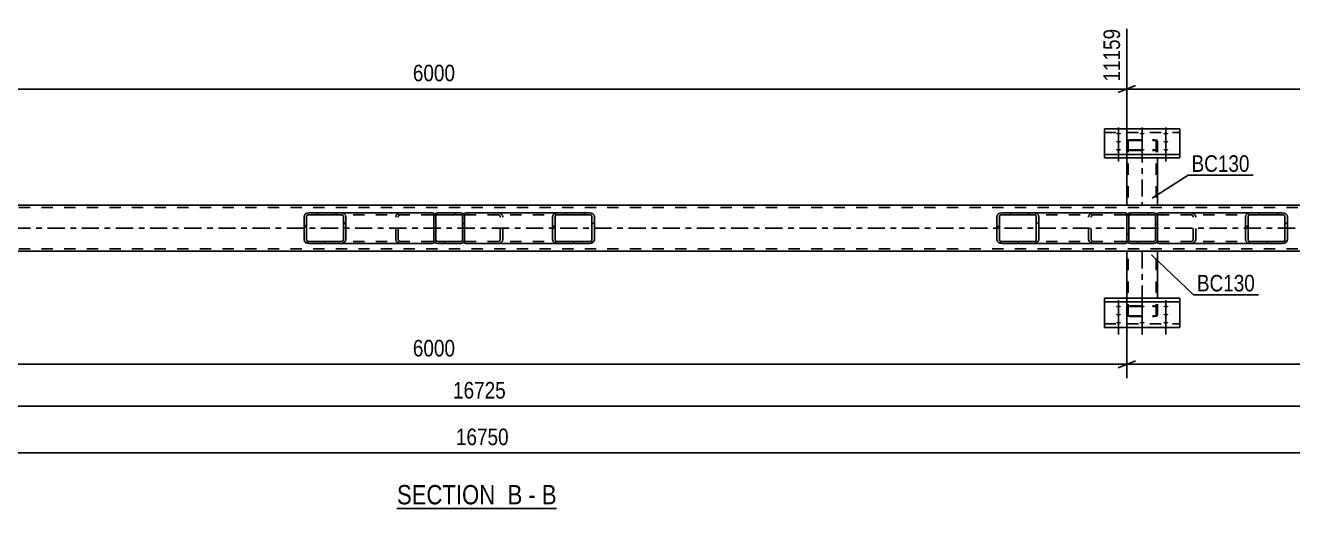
# Model space of a CAD drawing. Header units: millimetres. Extents: x -55 to 786, y -436 to 158.
# Drawn here: x 254.1 to 473.6, y -257.5 to -173.8 of the extents above; entities that cross this region are included whole.
import ezdxf

# ---------------------------------------------------------------- set-up
doc = ezdxf.new("R2010")
doc.units = ezdxf.units.MM
doc.linetypes.add('DXK_LINE_DOT2', pattern=[3.9198, 1.9599, -1.9599])
doc.linetypes.add('DXK_LINE_DOT3', pattern=[5.9187, 2.979, -0.9799, 0.9799, -0.9799])
doc.styles.add('Arial Narrow', font='ARIALN.TTF', dxfattribs={"height": 0.2})

# ---------------------------------------------------------------- blocks, each defined once
blk = doc.blocks.new('Unknown-761543994-13 - 2646')
at = {"color": 6, "linetype": 'Continuous'}
blk.add_line((318.49, -257.54), (346.14, -257.54), dxfattribs=at)
at = {"color": 0, "linetype": 'Continuous'}
blk.add_wipeout([(336.6, -256.79), (336.6, -253.29), (318.49, -253.29), (318.49, -256.79)], dxfattribs=at)
at = {"color": 7, "linetype": 'Continuous', "style": 'Arial Narrow'}
blk.add_text('SECTION ', height=3.34, dxfattribs=at).set_placement((318.49, -256.79))
at = {"color": 0, "linetype": 'Continuous'}
blk.add_wipeout([(340.21, -256.79), (340.21, -253.29), (337.65, -253.29), (337.65, -256.79)], dxfattribs=at)
at = {"color": 7, "linetype": 'Continuous', "style": 'Arial Narrow'}
blk.add_text('B', height=3.34, dxfattribs=at).set_placement((337.65, -256.79))
at = {"color": 0, "linetype": 'Continuous'}
blk.add_wipeout([(342.53, -256.79), (342.53, -253.29), (341.26, -253.29), (341.26, -256.79)], dxfattribs=at)
at = {"color": 7, "linetype": 'Continuous', "style": 'Arial Narrow'}
blk.add_text('-', height=3.34, dxfattribs=at).set_placement((341.26, -256.79))
at = {"color": 0, "linetype": 'Continuous'}
blk.add_wipeout([(346.14, -256.79), (346.14, -253.29), (343.58, -253.29), (343.58, -256.79)], dxfattribs=at)
at = {"color": 7, "linetype": 'Continuous', "style": 'Arial Narrow'}
blk.add_text('B', height=3.34, dxfattribs=at).set_placement((343.58, -256.79))
blk = doc.blocks.new('Part-761543994-2664 - 2646')
at = {"color": 2, "linetype": 'Continuous'}
for p, q in [((44.9, -204.95), (666.54, -204.95)), ((661.74, -212.95), (44.9, -212.95))]:
    blk.add_line(p, q, dxfattribs=at)
at = {"color": 7, "linetype": 'DXK_LINE_DOT2'}
for p, q in [((666.54, -205.35), (44.9, -205.35)), ((666.54, -212.55), (44.9, -212.55))]:
    blk.add_line(p, q, dxfattribs=at)
at = {"color": 7, "linetype": 'DXK_LINE_DOT3'}
blk.add_line((44.9, -208.95), (666.54, -208.95), dxfattribs=at)
blk = doc.blocks.new('Part-761543994-2760 - 2646')
at = {"linetype": 'Continuous'}
h = blk.add_hatch(dxfattribs=at)
h.set_pattern_fill('', scale=0.7, style=0, pattern_type=0)
h.set_pattern_definition([(45, (472.1505, -211.5457), (-1.57154, 1.57154), [])])
h.paths.add_polyline_path([(471.81, -211.59), (472.15, -211.55), (472.44, -211.41), (472.63, -211.2), (472.69, -210.95), (472.69, -206.95), (472.63, -206.71), (472.44, -206.5), (472.15, -206.36), (471.81, -206.31), (466.32, -206.31), (465.99, -206.36), (465.7, -206.5), (465.51, -206.71), (465.44, -206.95), (465.44, -210.95), (465.51, -211.2), (465.7, -211.41), (465.99, -211.55), (466.32, -211.59)])
h.paths.add_polyline_path([(466.16, -211.25), (466.01, -211.18), (465.92, -211.08), (465.88, -210.95), (465.88, -206.95), (465.92, -206.83), (466.01, -206.73), (466.16, -206.66), (466.32, -206.63), (471.81, -206.63), (471.98, -206.66), (472.12, -206.73), (472.22, -206.83), (472.25, -206.95), (472.25, -210.95), (472.22, -211.08), (472.12, -211.18), (471.98, -211.25), (471.81, -211.27), (466.32, -211.27)])
at = {"color": 2, "linetype": 'Continuous'}
for p, q in [((450.18, -206.35), (450.44, -206.31)), ((450.18, -206.35), (450.18, -206.95)), ((466.32, -206.31), (450.44, -206.31)), ((465.51, -206.71), (465.44, -206.95)), ((465.44, -210.95), (465.44, -206.95)), ((465.88, -206.95), (465.92, -206.83)), ((465.88, -210.95), (465.88, -206.95)), ((466.32, -206.31), (465.99, -206.36)), ((466.16, -206.66), (466.32, -206.63)), ((466.32, -206.31), (471.81, -206.31)), ((466.32, -206.63), (471.81, -206.63)), ((472.15, -206.36), (471.81, -206.31)), ((471.81, -206.63), (471.98, -206.66)), ((472.22, -206.83), (472.25, -206.95)), ((472.25, -210.95), (472.25, -206.95)), ((472.69, -206.95), (472.63, -206.71)), ((472.69, -210.95), (472.69, -206.95)), ((450.18, -211.55), (450.18, -210.95)), ((450.18, -211.56), (450.18, -211.55)), ((450.44, -211.59), (450.18, -211.56)), ((466.32, -211.59), (450.44, -211.59)), ((465.44, -210.95), (465.51, -211.2)), ((465.92, -211.08), (465.88, -210.95)), ((465.99, -211.55), (466.32, -211.59)), ((466.32, -211.27), (466.16, -211.25)), ((466.32, -211.27), (471.81, -211.27)), ((466.32, -211.59), (471.81, -211.59)), ((471.98, -211.25), (471.81, -211.27)), ((471.81, -211.59), (472.15, -211.55)), ((472.25, -210.95), (472.22, -211.08)), ((472.63, -211.2), (472.69, -210.95))]:
    blk.add_line(p, q, dxfattribs=at)
at = {"color": 7, "linetype": 'DXK_LINE_DOT2'}
for p, q in [((450.18, -206.35), (450.18, -206.7)), ((450.27, -206.66), (450.18, -206.7)), ((450.18, -211.41), (450.18, -206.95)), ((450.44, -206.63), (450.27, -206.66)), ((471.81, -206.63), (450.44, -206.63)), ((455.93, -206.31), (456.27, -206.36)), ((456.1, -206.66), (455.93, -206.63)), ((456.37, -206.95), (456.33, -206.83)), ((456.37, -210.95), (456.37, -206.95)), ((456.74, -206.71), (456.81, -206.95)), ((456.81, -210.95), (456.81, -206.95)), ((471.81, -206.31), (466.32, -206.31)), ((450.18, -211.21), (450.27, -211.25)), ((450.27, -211.25), (450.44, -211.27)), ((471.81, -211.27), (450.44, -211.27)), ((455.93, -211.27), (456.1, -211.25)), ((456.27, -211.55), (455.93, -211.59)), ((456.33, -211.08), (456.37, -210.95)), ((456.81, -210.95), (456.74, -211.2)), ((471.81, -211.59), (466.32, -211.59))]:
    blk.add_line(p, q, dxfattribs=at)
for centre, radius, start, end in [((456, -207.05), 0.401, 32.4104, 75.4453), ((456.06, -207.14), 0.802, 32.4104, 75.4453), ((456, -210.86), 0.401, 284.5547, 327.5896), ((456.06, -210.77), 0.802, 284.5547, 327.5896)]:
    blk.add_arc(centre, radius, start, end, dxfattribs=at)
at = {"color": 2, "linetype": 'Continuous'}
for centre, radius, start, end in [((466.19, -207.14), 0.802, 104.5547, 147.5896), ((466.26, -207.05), 0.401, 104.5547, 147.5896), ((471.88, -207.05), 0.401, 32.4104, 75.4453), ((471.95, -207.14), 0.802, 32.4104, 75.4453), ((466.19, -210.77), 0.802, 212.4104, 255.4453), ((466.26, -210.86), 0.401, 212.4104, 255.4453), ((471.88, -210.86), 0.401, 284.5547, 327.5896), ((471.95, -210.77), 0.802, 284.5547, 327.5896)]:
    blk.add_arc(centre, radius, start, end, dxfattribs=at)
blk = doc.blocks.new('Part-761543994-2766 - 2646')
at = {"linetype": 'Continuous'}
h = blk.add_hatch(dxfattribs=at)
h.set_pattern_fill('', scale=0.7, style=0, pattern_type=0)
h.set_pattern_definition([(45, (329.7855, -211.5457), (-1.57154, 1.57154), [])])
h.paths.add_polyline_path([(329.54, -211.59), (329.79, -211.55), (329.99, -211.41), (330.13, -211.2), (330.18, -210.95), (330.18, -206.95), (330.13, -206.71), (329.99, -206.5), (329.79, -206.36), (329.54, -206.31), (325.54, -206.31), (325.3, -206.36), (325.09, -206.5), (324.95, -206.71), (324.9, -206.95), (324.9, -210.95), (324.95, -211.2), (325.09, -211.41), (325.3, -211.55), (325.54, -211.59)])
h.paths.add_polyline_path([(325.42, -211.25), (325.31, -211.18), (325.24, -211.08), (325.22, -210.95), (325.22, -206.95), (325.24, -206.83), (325.31, -206.73), (325.42, -206.66), (325.54, -206.63), (329.54, -206.63), (329.66, -206.66), (329.77, -206.73), (329.84, -206.83), (329.86, -206.95), (329.86, -210.95), (329.84, -211.08), (329.77, -211.18), (329.66, -211.25), (329.54, -211.27), (325.54, -211.27)])
at = {"color": 7, "linetype": 'DXK_LINE_DOT2'}
for p, q in [((324.9, -206.95), (324.95, -206.71)), ((324.9, -210.95), (324.9, -206.95)), ((325.24, -206.83), (325.22, -206.95)), ((325.22, -210.95), (325.22, -206.95)), ((325.3, -206.36), (325.54, -206.31)), ((325.54, -206.63), (325.42, -206.66)), ((325.54, -206.31), (329.54, -206.31)), ((325.54, -206.63), (329.54, -206.63)), ((329.54, -206.31), (329.79, -206.36)), ((329.66, -206.66), (329.54, -206.63)), ((329.86, -206.95), (329.84, -206.83)), ((329.86, -210.95), (329.86, -206.95)), ((330.13, -206.71), (330.18, -206.95)), ((330.18, -210.95), (330.18, -206.95)), ((324.95, -211.2), (324.9, -210.95)), ((325.22, -210.95), (325.24, -211.08)), ((325.54, -211.59), (325.3, -211.55)), ((325.42, -211.25), (325.54, -211.27)), ((325.54, -211.27), (329.54, -211.27)), ((325.54, -211.59), (329.54, -211.59)), ((329.54, -211.27), (329.66, -211.25)), ((329.79, -211.55), (329.54, -211.59)), ((329.84, -211.08), (329.86, -210.95)), ((330.18, -210.95), (330.13, -211.2))]:
    blk.add_line(p, q, dxfattribs=at)
at = {"color": 2, "linetype": 'Continuous'}
for p, q in [((324.95, -206.71), (324.9, -206.95)), ((324.9, -210.95), (324.9, -206.95)), ((325.22, -206.95), (325.24, -206.83)), ((325.22, -210.95), (325.22, -206.95)), ((325.54, -206.31), (325.3, -206.36)), ((325.42, -206.66), (325.54, -206.63)), ((325.54, -206.31), (329.54, -206.31)), ((325.54, -206.63), (329.54, -206.63)), ((329.79, -206.36), (329.54, -206.31)), ((329.54, -206.63), (329.66, -206.66)), ((329.84, -206.83), (329.86, -206.95)), ((329.86, -210.95), (329.86, -206.95)), ((330.18, -206.95), (330.13, -206.71)), ((330.18, -210.95), (330.18, -206.95)), ((324.9, -210.95), (324.95, -211.2)), ((325.24, -211.08), (325.22, -210.95)), ((325.3, -211.55), (325.54, -211.59)), ((325.54, -211.27), (325.42, -211.25)), ((325.54, -211.27), (329.54, -211.27)), ((325.54, -211.59), (329.54, -211.59)), ((329.66, -211.25), (329.54, -211.27)), ((329.54, -211.59), (329.79, -211.55)), ((329.86, -210.95), (329.84, -211.08)), ((330.13, -211.2), (330.18, -210.95))]:
    blk.add_line(p, q, dxfattribs=at)
at = {"color": 7, "linetype": 'DXK_LINE_DOT2'}
for centre, radius, start, end in [((325.54, -206.95), 0.64, 112.5, 157.5), ((325.54, -206.95), 0.32, 112.5, 157.5), ((329.54, -206.95), 0.32, 22.5, 67.5), ((329.54, -206.95), 0.64, 22.5, 67.5), ((325.54, -210.95), 0.64, 202.5, 247.5), ((325.54, -210.95), 0.32, 202.5, 247.5), ((329.54, -210.95), 0.32, 292.5, 337.5), ((329.54, -210.95), 0.64, 292.5, 337.5)]:
    blk.add_arc(centre, radius, start, end, dxfattribs=at)
at = {"color": 2, "linetype": 'Continuous'}
for centre, radius, start, end in [((325.54, -206.95), 0.64, 112.5, 157.5), ((325.54, -206.95), 0.32, 112.5, 157.5), ((329.54, -206.95), 0.32, 22.5, 67.5), ((329.54, -206.95), 0.64, 22.5, 67.5), ((325.54, -210.95), 0.64, 202.5, 247.5), ((325.54, -210.95), 0.32, 202.5, 247.5), ((329.54, -210.95), 0.32, 292.5, 337.5), ((329.54, -210.95), 0.64, 292.5, 337.5)]:
    blk.add_arc(centre, radius, start, end, dxfattribs=at)
blk = doc.blocks.new('Part-761543994-2767 - 2646')
at = {"linetype": 'Continuous'}
h = blk.add_hatch(dxfattribs=at)
h.set_pattern_fill('', scale=0.7, style=0, pattern_type=0)
h.set_pattern_definition([(45, (449.7856, -211.5457), (-1.57154, 1.57154), [])])
h.paths.add_polyline_path([(449.54, -211.59), (449.79, -211.55), (449.99, -211.41), (450.13, -211.2), (450.18, -210.95), (450.18, -206.95), (450.13, -206.71), (449.99, -206.5), (449.79, -206.36), (449.54, -206.31), (445.54, -206.31), (445.3, -206.36), (445.09, -206.5), (444.95, -206.71), (444.9, -206.95), (444.9, -210.95), (444.95, -211.2), (445.09, -211.41), (445.3, -211.55), (445.54, -211.59)])
h.paths.add_polyline_path([(445.42, -211.25), (445.31, -211.18), (445.24, -211.08), (445.22, -210.95), (445.22, -206.95), (445.24, -206.83), (445.31, -206.73), (445.42, -206.66), (445.54, -206.63), (449.54, -206.63), (449.66, -206.66), (449.77, -206.73), (449.84, -206.83), (449.86, -206.95), (449.86, -210.95), (449.84, -211.08), (449.77, -211.18), (449.66, -211.25), (449.54, -211.27), (445.54, -211.27)])
at = {"color": 7, "linetype": 'DXK_LINE_DOT2'}
for p, q in [((444.9, -206.95), (444.95, -206.71)), ((444.9, -210.95), (444.9, -206.95)), ((445.24, -206.83), (445.22, -206.95)), ((445.22, -210.95), (445.22, -206.95)), ((445.3, -206.36), (445.54, -206.31)), ((445.54, -206.63), (445.42, -206.66)), ((445.54, -206.31), (449.54, -206.31)), ((445.54, -206.63), (449.54, -206.63)), ((449.54, -206.31), (449.79, -206.36)), ((449.66, -206.66), (449.54, -206.63)), ((449.86, -206.95), (449.84, -206.83)), ((449.86, -210.95), (449.86, -206.95)), ((450.13, -206.71), (450.18, -206.95)), ((450.18, -210.95), (450.18, -206.95)), ((444.95, -211.2), (444.9, -210.95)), ((445.22, -210.95), (445.24, -211.08)), ((445.54, -211.59), (445.3, -211.55)), ((445.42, -211.25), (445.54, -211.27)), ((445.54, -211.27), (449.54, -211.27)), ((445.54, -211.59), (449.54, -211.59)), ((449.54, -211.27), (449.66, -211.25)), ((449.79, -211.55), (449.54, -211.59)), ((449.84, -211.08), (449.86, -210.95)), ((450.18, -210.95), (450.13, -211.2))]:
    blk.add_line(p, q, dxfattribs=at)
at = {"color": 2, "linetype": 'Continuous'}
for p, q in [((444.95, -206.71), (444.9, -206.95)), ((444.9, -210.95), (444.9, -206.95)), ((445.22, -206.95), (445.24, -206.83)), ((445.22, -210.95), (445.22, -206.95)), ((445.54, -206.31), (445.3, -206.36)), ((445.42, -206.66), (445.54, -206.63)), ((445.54, -206.31), (449.54, -206.31)), ((445.54, -206.63), (449.54, -206.63)), ((449.79, -206.36), (449.54, -206.31)), ((449.54, -206.63), (449.66, -206.66)), ((449.84, -206.83), (449.86, -206.95)), ((449.86, -210.95), (449.86, -206.95)), ((450.18, -206.95), (450.13, -206.71)), ((450.18, -210.95), (450.18, -206.95)), ((444.9, -210.95), (444.95, -211.2)), ((445.24, -211.08), (445.22, -210.95)), ((445.3, -211.55), (445.54, -211.59)), ((445.54, -211.27), (445.42, -211.25)), ((445.54, -211.27), (449.54, -211.27)), ((445.54, -211.59), (449.54, -211.59)), ((449.66, -211.25), (449.54, -211.27)), ((449.54, -211.59), (449.79, -211.55)), ((449.86, -210.95), (449.84, -211.08)), ((450.13, -211.2), (450.18, -210.95))]:
    blk.add_line(p, q, dxfattribs=at)
at = {"color": 7, "linetype": 'DXK_LINE_DOT2'}
for centre, radius, start, end in [((445.54, -206.95), 0.64, 112.5, 157.5), ((445.54, -206.95), 0.32, 112.5, 157.5), ((449.54, -206.95), 0.32, 22.5, 67.5), ((449.54, -206.95), 0.64, 22.5, 67.5), ((445.54, -210.95), 0.64, 202.5, 247.5), ((445.54, -210.95), 0.32, 202.5, 247.5), ((449.54, -210.95), 0.32, 292.5, 337.5), ((449.54, -210.95), 0.64, 292.5, 337.5)]:
    blk.add_arc(centre, radius, start, end, dxfattribs=at)
at = {"color": 2, "linetype": 'Continuous'}
for centre, radius, start, end in [((445.54, -206.95), 0.64, 112.5, 157.5), ((445.54, -206.95), 0.32, 112.5, 157.5), ((449.54, -206.95), 0.32, 22.5, 67.5), ((449.54, -206.95), 0.64, 22.5, 67.5), ((445.54, -210.95), 0.64, 202.5, 247.5), ((445.54, -210.95), 0.32, 202.5, 247.5), ((449.54, -210.95), 0.32, 292.5, 337.5), ((449.54, -210.95), 0.64, 292.5, 337.5)]:
    blk.add_arc(centre, radius, start, end, dxfattribs=at)
blk = doc.blocks.new('Part-761543994-2780 - 2646')
at = {"color": 7, "linetype": 'DXK_LINE_DOT2'}
for p, q in [((444.94, -193.78), (444.9, -193.84)), ((444.9, -193.84), (444.9, -196.8)), ((444.9, -195.32), (444.94, -195.38)), ((445.04, -193.73), (444.94, -193.78)), ((445.2, -193.69), (445.04, -193.73)), ((445.14, -193.84), (445.16, -193.81)), ((445.14, -193.84), (445.14, -204.95)), ((445.16, -195.35), (445.14, -195.32)), ((445.16, -193.81), (445.21, -193.78)), ((445.38, -193.68), (445.2, -193.69)), ((445.21, -193.78), (445.29, -193.77)), ((445.29, -193.77), (445.38, -193.76)), ((445.38, -193.68), (449.7, -193.68)), ((445.38, -193.76), (449.7, -193.76)), ((449.88, -193.69), (449.7, -193.68)), ((449.7, -193.76), (449.79, -193.77)), ((449.79, -193.77), (449.87, -193.78)), ((449.87, -193.78), (449.92, -193.81)), ((450.04, -193.73), (449.88, -193.69)), ((449.92, -193.81), (449.94, -193.84)), ((449.94, -195.32), (449.92, -195.35)), ((449.94, -193.84), (449.94, -204.95)), ((450.14, -193.78), (450.04, -193.73)), ((450.18, -193.84), (450.14, -193.78)), ((450.14, -195.38), (450.18, -195.32)), ((450.18, -193.84), (450.18, -196.8)), ((444.94, -195.38), (445.04, -195.44)), ((445.04, -195.44), (445.2, -195.47)), ((445.21, -195.38), (445.16, -195.35)), ((445.2, -195.47), (445.38, -195.48)), ((445.29, -195.4), (445.21, -195.38)), ((445.38, -195.4), (445.29, -195.4)), ((445.38, -195.4), (449.7, -195.4)), ((445.38, -195.48), (449.7, -195.48)), ((449.79, -195.4), (449.7, -195.4)), ((449.7, -195.48), (449.88, -195.47)), ((449.87, -195.38), (449.79, -195.4)), ((449.92, -195.35), (449.87, -195.38)), ((449.88, -195.47), (450.04, -195.44)), ((450.04, -195.44), (450.14, -195.38)), ((450.18, -204.95), (444.9, -204.95))]:
    blk.add_line(p, q, dxfattribs=at)
at = {"color": 7, "linetype": 'DXK_LINE_DOT3'}
blk.add_line((447.54, -194.58), (447.54, -204.95), dxfattribs=at)
at = {"color": 2, "linetype": 'Continuous'}
for p, q in [((444.9, -204.95), (444.9, -196.8)), ((450.18, -196.8), (450.18, -204.95))]:
    blk.add_line(p, q, dxfattribs=at)
blk = doc.blocks.new('Part-761543994-2783 - 2646')
at = {"linetype": 'Continuous'}
h = blk.add_hatch(dxfattribs=at)
h.set_pattern_fill('', scale=0.7, style=0, pattern_type=0)
h.set_pattern_definition([(45, (309.0942, -211.5457), (-1.57154, 1.57154), [])])
h.paths.add_polyline_path([(308.76, -211.59), (309.09, -211.55), (309.38, -211.41), (309.57, -211.2), (309.64, -210.95), (309.64, -206.95), (309.57, -206.71), (309.38, -206.5), (309.09, -206.36), (308.76, -206.31), (303.27, -206.31), (302.93, -206.36), (302.65, -206.5), (302.46, -206.71), (302.39, -206.95), (302.39, -210.95), (302.46, -211.2), (302.65, -211.41), (302.93, -211.55), (303.27, -211.59)])
h.paths.add_polyline_path([(303.1, -211.25), (302.96, -211.18), (302.86, -211.08), (302.83, -210.95), (302.83, -206.95), (302.86, -206.83), (302.96, -206.73), (303.1, -206.66), (303.27, -206.63), (308.76, -206.63), (308.93, -206.66), (309.07, -206.73), (309.16, -206.83), (309.2, -206.95), (309.2, -210.95), (309.16, -211.08), (309.07, -211.18), (308.93, -211.25), (308.76, -211.27), (303.27, -211.27)])
at = {"color": 2, "linetype": 'Continuous'}
for p, q in [((302.46, -206.71), (302.39, -206.95)), ((302.39, -210.95), (302.39, -206.95)), ((302.83, -206.95), (302.86, -206.83)), ((302.83, -210.95), (302.83, -206.95)), ((303.27, -206.31), (302.93, -206.36)), ((303.1, -206.66), (303.27, -206.63)), ((303.27, -206.31), (308.76, -206.31)), ((303.27, -206.63), (308.76, -206.63)), ((324.64, -206.31), (308.76, -206.31)), ((309.09, -206.36), (308.76, -206.31)), ((308.76, -206.63), (308.93, -206.66)), ((309.16, -206.83), (309.2, -206.95)), ((309.2, -210.95), (309.2, -206.95)), ((309.64, -206.95), (309.57, -206.71)), ((309.64, -210.95), (309.64, -206.95)), ((324.64, -206.31), (324.9, -206.35)), ((324.9, -206.35), (324.9, -206.36)), ((324.9, -206.36), (324.9, -206.5)), ((324.9, -206.5), (324.9, -206.95)), ((302.39, -210.95), (302.46, -211.2)), ((302.86, -211.08), (302.83, -210.95)), ((302.93, -211.55), (303.27, -211.59)), ((303.27, -211.27), (303.1, -211.25)), ((303.27, -211.27), (308.76, -211.27)), ((303.27, -211.59), (308.76, -211.59)), ((308.93, -211.25), (308.76, -211.27)), ((308.76, -211.59), (309.09, -211.55)), ((324.64, -211.59), (308.76, -211.59)), ((309.2, -210.95), (309.16, -211.08)), ((309.57, -211.2), (309.64, -210.95)), ((324.64, -211.59), (324.9, -211.56)), ((324.9, -211.56), (324.9, -210.95))]:
    blk.add_line(p, q, dxfattribs=at)
at = {"color": 7, "linetype": 'DXK_LINE_DOT2'}
for p, q in [((308.76, -206.31), (303.27, -206.31)), ((324.64, -206.63), (303.27, -206.63)), ((318.27, -206.95), (318.34, -206.71)), ((318.27, -210.95), (318.27, -206.95)), ((318.75, -206.83), (318.71, -206.95)), ((318.71, -210.95), (318.71, -206.95)), ((318.82, -206.36), (319.15, -206.31)), ((319.15, -206.63), (318.98, -206.66)), ((324.81, -206.66), (324.64, -206.63)), ((324.9, -206.7), (324.81, -206.66)), ((324.9, -206.35), (324.9, -206.35)), ((324.9, -206.5), (324.9, -206.7)), ((324.9, -210.95), (324.9, -206.71)), ((324.64, -211.27), (303.27, -211.27)), ((308.76, -211.59), (303.27, -211.59)), ((318.34, -211.2), (318.27, -210.95)), ((318.71, -210.95), (318.75, -211.08)), ((319.15, -211.59), (318.82, -211.55)), ((318.98, -211.25), (319.15, -211.27)), ((324.64, -211.27), (324.81, -211.25)), ((324.81, -211.25), (324.9, -211.21))]:
    blk.add_line(p, q, dxfattribs=at)
at = {"color": 2, "linetype": 'Continuous'}
for centre, radius, start, end in [((303.13, -207.14), 0.802, 104.5547, 147.5896), ((303.2, -207.05), 0.401, 104.5547, 147.5896), ((308.83, -207.05), 0.401, 32.4104, 75.4453), ((308.89, -207.14), 0.802, 32.4104, 75.4453), ((303.13, -210.77), 0.802, 212.4104, 255.4453), ((303.2, -210.86), 0.401, 212.4104, 255.4453), ((308.83, -210.86), 0.401, 284.5547, 327.5896), ((308.89, -210.77), 0.802, 284.5547, 327.5896)]:
    blk.add_arc(centre, radius, start, end, dxfattribs=at)
at = {"color": 7, "linetype": 'DXK_LINE_DOT2'}
for centre, radius, start, end in [((319.02, -207.14), 0.802, 104.5547, 147.5896), ((319.09, -207.05), 0.401, 104.5547, 147.5896), ((319.02, -210.77), 0.802, 212.4104, 255.4453), ((319.09, -210.86), 0.401, 212.4104, 255.4453)]:
    blk.add_arc(centre, radius, start, end, dxfattribs=at)
blk = doc.blocks.new('Part-761543994-2784 - 2646')
at = {"linetype": 'Continuous'}
h = blk.add_hatch(dxfattribs=at)
h.set_pattern_fill('', scale=0.7, style=0, pattern_type=0)
h.set_pattern_definition([(45, (429.0942, -211.5457), (-1.57154, 1.57154), [])])
h.paths.add_polyline_path([(428.76, -211.59), (429.09, -211.55), (429.38, -211.41), (429.57, -211.2), (429.64, -210.95), (429.64, -206.95), (429.57, -206.71), (429.38, -206.5), (429.09, -206.36), (428.76, -206.31), (423.27, -206.31), (422.93, -206.36), (422.65, -206.5), (422.46, -206.71), (422.39, -206.95), (422.39, -210.95), (422.46, -211.2), (422.65, -211.41), (422.93, -211.55), (423.27, -211.59)])
h.paths.add_polyline_path([(423.1, -211.25), (422.96, -211.18), (422.86, -211.08), (422.83, -210.95), (422.83, -206.95), (422.86, -206.83), (422.96, -206.73), (423.1, -206.66), (423.27, -206.63), (428.76, -206.63), (428.93, -206.66), (429.07, -206.73), (429.16, -206.83), (429.2, -206.95), (429.2, -210.95), (429.16, -211.08), (429.07, -211.18), (428.93, -211.25), (428.76, -211.27), (423.27, -211.27)])
at = {"color": 2, "linetype": 'Continuous'}
for p, q in [((422.46, -206.71), (422.39, -206.95)), ((422.39, -210.95), (422.39, -206.95)), ((422.83, -206.95), (422.86, -206.83)), ((422.83, -210.95), (422.83, -206.95)), ((423.27, -206.31), (422.93, -206.36)), ((423.1, -206.66), (423.27, -206.63)), ((423.27, -206.31), (428.76, -206.31)), ((423.27, -206.63), (428.76, -206.63)), ((444.64, -206.31), (428.76, -206.31)), ((429.09, -206.36), (428.76, -206.31)), ((428.76, -206.63), (428.93, -206.66)), ((429.16, -206.83), (429.2, -206.95)), ((429.2, -210.95), (429.2, -206.95)), ((429.64, -206.95), (429.57, -206.71)), ((429.64, -210.95), (429.64, -206.95)), ((444.64, -206.31), (444.9, -206.35)), ((444.9, -206.35), (444.9, -206.36)), ((444.9, -206.36), (444.9, -206.5)), ((444.9, -206.5), (444.9, -206.95)), ((422.39, -210.95), (422.46, -211.2)), ((422.86, -211.08), (422.83, -210.95)), ((422.93, -211.55), (423.27, -211.59)), ((423.27, -211.27), (423.1, -211.25)), ((423.27, -211.27), (428.76, -211.27)), ((423.27, -211.59), (428.76, -211.59)), ((428.93, -211.25), (428.76, -211.27)), ((428.76, -211.59), (429.09, -211.55)), ((444.64, -211.59), (428.76, -211.59)), ((429.2, -210.95), (429.16, -211.08)), ((429.57, -211.2), (429.64, -210.95)), ((444.64, -211.59), (444.9, -211.56)), ((444.9, -211.56), (444.9, -210.95))]:
    blk.add_line(p, q, dxfattribs=at)
at = {"color": 7, "linetype": 'DXK_LINE_DOT2'}
for p, q in [((428.76, -206.31), (423.27, -206.31)), ((444.64, -206.63), (423.27, -206.63)), ((438.27, -206.95), (438.34, -206.71)), ((438.27, -210.95), (438.27, -206.95)), ((438.75, -206.83), (438.71, -206.95)), ((438.71, -210.95), (438.71, -206.95)), ((438.82, -206.36), (439.15, -206.31)), ((439.15, -206.63), (438.98, -206.66)), ((444.81, -206.66), (444.64, -206.63)), ((444.9, -206.7), (444.81, -206.66)), ((444.9, -206.35), (444.9, -206.35)), ((444.9, -206.5), (444.9, -206.7)), ((444.9, -210.95), (444.9, -206.71)), ((444.64, -211.27), (423.27, -211.27)), ((428.76, -211.59), (423.27, -211.59)), ((438.34, -211.2), (438.27, -210.95)), ((438.71, -210.95), (438.75, -211.08)), ((439.15, -211.59), (438.82, -211.55)), ((438.98, -211.25), (439.15, -211.27)), ((444.64, -211.27), (444.81, -211.25)), ((444.81, -211.25), (444.9, -211.21))]:
    blk.add_line(p, q, dxfattribs=at)
at = {"color": 2, "linetype": 'Continuous'}
for centre, radius, start, end in [((423.13, -207.14), 0.802, 104.5547, 147.5896), ((423.2, -207.05), 0.401, 104.5547, 147.5896), ((428.83, -207.05), 0.401, 32.4104, 75.4453), ((428.89, -207.14), 0.802, 32.4104, 75.4453), ((423.13, -210.77), 0.802, 212.4104, 255.4453), ((423.2, -210.86), 0.401, 212.4104, 255.4453), ((428.83, -210.86), 0.401, 284.5547, 327.5896), ((428.89, -210.77), 0.802, 284.5547, 327.5896)]:
    blk.add_arc(centre, radius, start, end, dxfattribs=at)
at = {"color": 7, "linetype": 'DXK_LINE_DOT2'}
for centre, radius, start, end in [((439.02, -207.14), 0.802, 104.5547, 147.5896), ((439.09, -207.05), 0.401, 104.5547, 147.5896), ((439.02, -210.77), 0.802, 212.4104, 255.4453), ((439.09, -210.86), 0.401, 212.4104, 255.4453)]:
    blk.add_arc(centre, radius, start, end, dxfattribs=at)
blk = doc.blocks.new('Part-761543994-2794 - 2646')
at = {"color": 2, "linetype": 'Continuous'}
for p, q in [((444.9, -221.1), (444.9, -212.95)), ((450.18, -221.1), (450.18, -212.95))]:
    blk.add_line(p, q, dxfattribs=at)
at = {"color": 7, "linetype": 'DXK_LINE_DOT2'}
for p, q in [((450.18, -212.95), (444.9, -212.95)), ((445.14, -224.07), (445.14, -212.95)), ((449.94, -224.07), (449.94, -212.95)), ((444.9, -224.07), (444.9, -221.1)), ((450.18, -224.07), (450.18, -221.1)), ((444.94, -222.53), (444.9, -222.59)), ((445.04, -222.47), (444.94, -222.53)), ((445.2, -222.44), (445.04, -222.47)), ((445.14, -222.59), (445.16, -222.56)), ((445.16, -222.56), (445.21, -222.53)), ((445.38, -222.43), (445.2, -222.44)), ((445.21, -222.53), (445.29, -222.51)), ((445.29, -222.51), (445.38, -222.51)), ((445.38, -222.43), (449.7, -222.43)), ((445.38, -222.51), (449.7, -222.51)), ((449.88, -222.44), (449.7, -222.43)), ((449.7, -222.51), (449.79, -222.51)), ((449.79, -222.51), (449.87, -222.53)), ((449.87, -222.53), (449.92, -222.56)), ((450.04, -222.47), (449.88, -222.44)), ((449.92, -222.56), (449.94, -222.59)), ((450.14, -222.53), (450.04, -222.47)), ((450.18, -222.59), (450.14, -222.53)), ((444.9, -224.07), (444.94, -224.13)), ((444.94, -224.13), (445.04, -224.18)), ((445.04, -224.18), (445.2, -224.22)), ((445.16, -224.1), (445.14, -224.07)), ((445.21, -224.12), (445.16, -224.1)), ((445.2, -224.22), (445.38, -224.23)), ((445.29, -224.14), (445.21, -224.12)), ((445.38, -224.15), (445.29, -224.14)), ((445.38, -224.15), (449.7, -224.15)), ((445.38, -224.23), (449.7, -224.23)), ((449.79, -224.14), (449.7, -224.15)), ((449.7, -224.23), (449.88, -224.22)), ((449.87, -224.12), (449.79, -224.14)), ((449.92, -224.1), (449.87, -224.12)), ((449.88, -224.22), (450.04, -224.18)), ((449.94, -224.07), (449.92, -224.1)), ((450.04, -224.18), (450.14, -224.13)), ((450.14, -224.13), (450.18, -224.07))]:
    blk.add_line(p, q, dxfattribs=at)
at = {"color": 7, "linetype": 'DXK_LINE_DOT3'}
blk.add_line((447.54, -212.95), (447.54, -223.33), dxfattribs=at)
blk = doc.blocks.new('Bolt-761543994-2747 - 2646')
at = {"linetype": 'Continuous'}
for points in [[(443.44, -222.38), (443.53, -222.38), (443.62, -222.39), (443.7, -222.41), (443.77, -222.43), (443.82, -222.45), (443.86, -222.48), (443.88, -222.51), (443.88, -222.54), (443.86, -222.57), (443.82, -222.6), (443.77, -222.63), (443.7, -222.65), (443.62, -222.66), (443.53, -222.67), (443.44, -222.68), (443.35, -222.67), (443.26, -222.66), (443.18, -222.65), (443.11, -222.63), (443.06, -222.6), (443.02, -222.57), (443, -222.54), (443, -222.51), (443.02, -222.48), (443.06, -222.45), (443.11, -222.43), (443.18, -222.41), (443.26, -222.39), (443.35, -222.38)], [(443.44, -223.78), (443.53, -223.78), (443.62, -223.79), (443.7, -223.81), (443.77, -223.83), (443.82, -223.85), (443.86, -223.88), (443.88, -223.91), (443.88, -223.95), (443.86, -223.98), (443.82, -224), (443.77, -224.03), (443.7, -224.05), (443.62, -224.07), (443.53, -224.08), (443.44, -224.08), (443.35, -224.08), (443.26, -224.07), (443.18, -224.05), (443.11, -224.03), (443.06, -224), (443.02, -223.98), (443, -223.95), (443, -223.91), (443.02, -223.88), (443.06, -223.85), (443.11, -223.83), (443.18, -223.81), (443.26, -223.79), (443.35, -223.78)], [(447.54, -222.38), (447.63, -222.38), (447.72, -222.39), (447.8, -222.41), (447.87, -222.43), (447.92, -222.45), (447.96, -222.48), (447.98, -222.51), (447.98, -222.54), (447.96, -222.57), (447.92, -222.6), (447.87, -222.63), (447.8, -222.65), (447.72, -222.66), (447.63, -222.67), (447.54, -222.68), (447.45, -222.67), (447.36, -222.66), (447.28, -222.65), (447.21, -222.63), (447.16, -222.6), (447.12, -222.57), (447.1, -222.54), (447.1, -222.51), (447.12, -222.48), (447.16, -222.45), (447.21, -222.43), (447.28, -222.41), (447.36, -222.39), (447.45, -222.38)], [(451.64, -222.38), (451.73, -222.38), (451.82, -222.39), (451.9, -222.41), (451.97, -222.43), (452.02, -222.45), (452.06, -222.48), (452.08, -222.51), (452.08, -222.54), (452.06, -222.57), (452.02, -222.6), (451.97, -222.63), (451.9, -222.65), (451.82, -222.66), (451.73, -222.67), (451.64, -222.68), (451.55, -222.67), (451.46, -222.66), (451.38, -222.65), (451.31, -222.63), (451.26, -222.6), (451.22, -222.57), (451.2, -222.54), (451.2, -222.51), (451.22, -222.48), (451.26, -222.45), (451.31, -222.43), (451.38, -222.41), (451.46, -222.39), (451.55, -222.38)], [(451.64, -223.78), (451.73, -223.78), (451.82, -223.79), (451.9, -223.81), (451.97, -223.83), (452.02, -223.85), (452.06, -223.88), (452.08, -223.91), (452.08, -223.95), (452.06, -223.98), (452.02, -224), (451.97, -224.03), (451.9, -224.05), (451.82, -224.07), (451.73, -224.08), (451.64, -224.08), (451.55, -224.08), (451.46, -224.07), (451.38, -224.05), (451.31, -224.03), (451.26, -224), (451.22, -223.98), (451.2, -223.95), (451.2, -223.91), (451.22, -223.88), (451.26, -223.85), (451.31, -223.83), (451.38, -223.81), (451.46, -223.79), (451.55, -223.78)], [(443.44, -225.18), (443.53, -225.18), (443.62, -225.19), (443.7, -225.21), (443.77, -225.23), (443.82, -225.26), (443.86, -225.29), (443.88, -225.32), (443.88, -225.35), (443.86, -225.38), (443.82, -225.41), (443.77, -225.43), (443.7, -225.45), (443.62, -225.47), (443.53, -225.48), (443.44, -225.48), (443.35, -225.48), (443.26, -225.47), (443.18, -225.45), (443.11, -225.43), (443.06, -225.41), (443.02, -225.38), (443, -225.35), (443, -225.32), (443.02, -225.29), (443.06, -225.26), (443.11, -225.23), (443.18, -225.21), (443.26, -225.19), (443.35, -225.18)], [(447.54, -225.18), (447.63, -225.18), (447.72, -225.19), (447.8, -225.21), (447.87, -225.23), (447.92, -225.26), (447.96, -225.29), (447.98, -225.32), (447.98, -225.35), (447.96, -225.38), (447.92, -225.41), (447.87, -225.43), (447.8, -225.45), (447.72, -225.47), (447.63, -225.48), (447.54, -225.48), (447.45, -225.48), (447.36, -225.47), (447.28, -225.45), (447.21, -225.43), (447.16, -225.41), (447.12, -225.38), (447.1, -225.35), (447.1, -225.32), (447.12, -225.29), (447.16, -225.26), (447.21, -225.23), (447.28, -225.21), (447.36, -225.19), (447.45, -225.18)], [(451.64, -225.18), (451.73, -225.18), (451.82, -225.19), (451.9, -225.21), (451.97, -225.23), (452.02, -225.26), (452.06, -225.29), (452.08, -225.32), (452.08, -225.35), (452.06, -225.38), (452.02, -225.41), (451.97, -225.43), (451.9, -225.45), (451.82, -225.47), (451.73, -225.48), (451.64, -225.48), (451.55, -225.48), (451.46, -225.47), (451.38, -225.45), (451.31, -225.43), (451.26, -225.41), (451.22, -225.38), (451.2, -225.35), (451.2, -225.32), (451.22, -225.29), (451.26, -225.26), (451.31, -225.23), (451.38, -225.21), (451.46, -225.19), (451.55, -225.18)]]:
    blk.add_hatch(color=1, dxfattribs=at).paths.add_polyline_path(points)
at = {"color": 1, "linetype": 'Continuous'}
for p, q in [((443.44, -221.44), (443.44, -224.56)), ((447.54, -221.44), (447.54, -224.56)), ((451.64, -221.44), (451.64, -224.56)), ((443.44, -222.84), (443.44, -225.96)), ((451.64, -222.84), (451.64, -225.96)), ((443.44, -224.24), (443.44, -227.36)), ((447.54, -224.24), (447.54, -227.36)), ((451.64, -224.24), (451.64, -227.36))]:
    blk.add_line(p, q, dxfattribs=at)
blk = doc.blocks.new('Bolt-761543994-2752 - 2646')
at = {"linetype": 'Continuous'}
for points in [[(443.44, -192.73), (443.35, -192.72), (443.26, -192.71), (443.18, -192.7), (443.11, -192.68), (443.06, -192.65), (443.02, -192.62), (443, -192.59), (443, -192.56), (443.02, -192.53), (443.06, -192.5), (443.11, -192.48), (443.18, -192.46), (443.26, -192.44), (443.35, -192.43), (443.44, -192.43), (443.53, -192.43), (443.62, -192.44), (443.7, -192.46), (443.77, -192.48), (443.82, -192.5), (443.86, -192.53), (443.88, -192.56), (443.88, -192.59), (443.86, -192.62), (443.82, -192.65), (443.77, -192.68), (443.7, -192.7), (443.62, -192.71), (443.53, -192.72)], [(447.54, -192.73), (447.45, -192.72), (447.36, -192.71), (447.28, -192.7), (447.21, -192.68), (447.16, -192.65), (447.12, -192.62), (447.1, -192.59), (447.1, -192.56), (447.12, -192.53), (447.16, -192.5), (447.21, -192.48), (447.28, -192.46), (447.36, -192.44), (447.45, -192.43), (447.54, -192.43), (447.63, -192.43), (447.72, -192.44), (447.8, -192.46), (447.87, -192.48), (447.92, -192.5), (447.96, -192.53), (447.98, -192.56), (447.98, -192.59), (447.96, -192.62), (447.92, -192.65), (447.87, -192.68), (447.8, -192.7), (447.72, -192.71), (447.63, -192.72)], [(451.64, -192.73), (451.55, -192.72), (451.46, -192.71), (451.38, -192.7), (451.31, -192.68), (451.26, -192.65), (451.22, -192.62), (451.2, -192.59), (451.2, -192.56), (451.22, -192.53), (451.26, -192.5), (451.31, -192.48), (451.38, -192.46), (451.46, -192.44), (451.55, -192.43), (451.64, -192.43), (451.73, -192.43), (451.82, -192.44), (451.9, -192.46), (451.97, -192.48), (452.02, -192.5), (452.06, -192.53), (452.08, -192.56), (452.08, -192.59), (452.06, -192.62), (452.02, -192.65), (451.97, -192.68), (451.9, -192.7), (451.82, -192.71), (451.73, -192.72)], [(443.44, -194.13), (443.35, -194.13), (443.26, -194.12), (443.18, -194.1), (443.11, -194.08), (443.06, -194.05), (443.02, -194.03), (443, -194), (443, -193.96), (443.02, -193.93), (443.06, -193.9), (443.11, -193.88), (443.18, -193.86), (443.26, -193.84), (443.35, -193.83), (443.44, -193.83), (443.53, -193.83), (443.62, -193.84), (443.7, -193.86), (443.77, -193.88), (443.82, -193.9), (443.86, -193.93), (443.88, -193.96), (443.88, -194), (443.86, -194.03), (443.82, -194.05), (443.77, -194.08), (443.7, -194.1), (443.62, -194.12), (443.53, -194.13)], [(443.44, -195.53), (443.35, -195.53), (443.26, -195.52), (443.18, -195.5), (443.11, -195.48), (443.06, -195.46), (443.02, -195.43), (443, -195.4), (443, -195.37), (443.02, -195.34), (443.06, -195.31), (443.11, -195.28), (443.18, -195.26), (443.26, -195.24), (443.35, -195.23), (443.44, -195.23), (443.53, -195.23), (443.62, -195.24), (443.7, -195.26), (443.77, -195.28), (443.82, -195.31), (443.86, -195.34), (443.88, -195.37), (443.88, -195.4), (443.86, -195.43), (443.82, -195.46), (443.77, -195.48), (443.7, -195.5), (443.62, -195.52), (443.53, -195.53)], [(447.54, -195.53), (447.45, -195.53), (447.36, -195.52), (447.28, -195.5), (447.21, -195.48), (447.16, -195.46), (447.12, -195.43), (447.1, -195.4), (447.1, -195.37), (447.12, -195.34), (447.16, -195.31), (447.21, -195.28), (447.28, -195.26), (447.36, -195.24), (447.45, -195.23), (447.54, -195.23), (447.63, -195.23), (447.72, -195.24), (447.8, -195.26), (447.87, -195.28), (447.92, -195.31), (447.96, -195.34), (447.98, -195.37), (447.98, -195.4), (447.96, -195.43), (447.92, -195.46), (447.87, -195.48), (447.8, -195.5), (447.72, -195.52), (447.63, -195.53)], [(451.64, -194.13), (451.55, -194.13), (451.46, -194.12), (451.38, -194.1), (451.31, -194.08), (451.26, -194.05), (451.22, -194.03), (451.2, -194), (451.2, -193.96), (451.22, -193.93), (451.26, -193.9), (451.31, -193.88), (451.38, -193.86), (451.46, -193.84), (451.55, -193.83), (451.64, -193.83), (451.73, -193.83), (451.82, -193.84), (451.9, -193.86), (451.97, -193.88), (452.02, -193.9), (452.06, -193.93), (452.08, -193.96), (452.08, -194), (452.06, -194.03), (452.02, -194.05), (451.97, -194.08), (451.9, -194.1), (451.82, -194.12), (451.73, -194.13)], [(451.64, -195.53), (451.55, -195.53), (451.46, -195.52), (451.38, -195.5), (451.31, -195.48), (451.26, -195.46), (451.22, -195.43), (451.2, -195.4), (451.2, -195.37), (451.22, -195.34), (451.26, -195.31), (451.31, -195.28), (451.38, -195.26), (451.46, -195.24), (451.55, -195.23), (451.64, -195.23), (451.73, -195.23), (451.82, -195.24), (451.9, -195.26), (451.97, -195.28), (452.02, -195.31), (452.06, -195.34), (452.08, -195.37), (452.08, -195.4), (452.06, -195.43), (452.02, -195.46), (451.97, -195.48), (451.9, -195.5), (451.82, -195.52), (451.73, -195.53)]]:
    blk.add_hatch(color=1, dxfattribs=at).paths.add_polyline_path(points)
at = {"color": 1, "linetype": 'Continuous'}
for p, q in [((443.44, -191.49), (443.44, -194.61)), ((443.44, -192.89), (443.44, -196.01)), ((447.54, -191.49), (447.54, -194.61)), ((451.64, -191.49), (451.64, -194.61)), ((451.64, -192.89), (451.64, -196.01)), ((443.44, -194.29), (443.44, -197.41)), ((447.54, -194.29), (447.54, -197.41)), ((451.64, -194.29), (451.64, -197.41))]:
    blk.add_line(p, q, dxfattribs=at)
blk = doc.blocks.new('Part-761543994-2758 - 2646')
at = {"linetype": 'Continuous'}
h = blk.add_hatch(dxfattribs=at)
h.set_pattern_fill('', scale=0.7, style=0, pattern_type=0)
h.set_pattern_definition([(45, (352.1505, -211.5457), (-1.57154, 1.57154), [])])
h.paths.add_polyline_path([(351.81, -211.59), (352.15, -211.55), (352.44, -211.41), (352.63, -211.2), (352.69, -210.95), (352.69, -206.95), (352.63, -206.71), (352.44, -206.5), (352.15, -206.36), (351.81, -206.31), (346.32, -206.31), (345.99, -206.36), (345.7, -206.5), (345.51, -206.71), (345.44, -206.95), (345.44, -210.95), (345.51, -211.2), (345.7, -211.41), (345.99, -211.55), (346.32, -211.59)])
h.paths.add_polyline_path([(346.16, -211.25), (346.01, -211.18), (345.92, -211.08), (345.88, -210.95), (345.88, -206.95), (345.92, -206.83), (346.01, -206.73), (346.16, -206.66), (346.32, -206.63), (351.81, -206.63), (351.98, -206.66), (352.12, -206.73), (352.22, -206.83), (352.25, -206.95), (352.25, -210.95), (352.22, -211.08), (352.12, -211.18), (351.98, -211.25), (351.81, -211.27), (346.32, -211.27)])
at = {"color": 2, "linetype": 'Continuous'}
for p, q in [((330.18, -206.35), (330.44, -206.31)), ((330.18, -206.35), (330.18, -206.95)), ((346.32, -206.31), (330.44, -206.31)), ((345.51, -206.71), (345.44, -206.95)), ((345.44, -210.95), (345.44, -206.95)), ((345.88, -206.95), (345.92, -206.83)), ((345.88, -210.95), (345.88, -206.95)), ((346.32, -206.31), (345.99, -206.36)), ((346.16, -206.66), (346.32, -206.63)), ((346.32, -206.31), (351.81, -206.31)), ((346.32, -206.63), (351.81, -206.63)), ((352.15, -206.36), (351.81, -206.31)), ((351.81, -206.63), (351.98, -206.66)), ((352.22, -206.83), (352.25, -206.95)), ((352.25, -210.95), (352.25, -206.95)), ((352.69, -206.95), (352.63, -206.71)), ((352.69, -210.95), (352.69, -206.95)), ((330.18, -211.55), (330.18, -210.95)), ((330.18, -211.56), (330.18, -211.55)), ((330.44, -211.59), (330.18, -211.56)), ((346.32, -211.59), (330.44, -211.59)), ((345.44, -210.95), (345.51, -211.2)), ((345.92, -211.08), (345.88, -210.95)), ((345.99, -211.55), (346.32, -211.59)), ((346.32, -211.27), (346.16, -211.25)), ((346.32, -211.27), (351.81, -211.27)), ((346.32, -211.59), (351.81, -211.59)), ((351.98, -211.25), (351.81, -211.27)), ((351.81, -211.59), (352.15, -211.55)), ((352.25, -210.95), (352.22, -211.08)), ((352.63, -211.2), (352.69, -210.95))]:
    blk.add_line(p, q, dxfattribs=at)
at = {"color": 7, "linetype": 'DXK_LINE_DOT2'}
for p, q in [((330.18, -206.7), (330.18, -206.35)), ((330.27, -206.66), (330.18, -206.7)), ((330.18, -211.41), (330.18, -206.95)), ((330.44, -206.63), (330.27, -206.66)), ((351.81, -206.63), (330.44, -206.63)), ((335.93, -206.31), (336.27, -206.36)), ((336.1, -206.66), (335.93, -206.63)), ((336.37, -206.95), (336.33, -206.83)), ((336.37, -210.95), (336.37, -206.95)), ((336.74, -206.71), (336.81, -206.95)), ((336.81, -210.95), (336.81, -206.95)), ((351.81, -206.31), (346.32, -206.31)), ((330.18, -211.21), (330.27, -211.25)), ((330.27, -211.25), (330.44, -211.27)), ((351.81, -211.27), (330.44, -211.27)), ((335.93, -211.27), (336.1, -211.25)), ((336.27, -211.55), (335.93, -211.59)), ((336.33, -211.08), (336.37, -210.95)), ((336.81, -210.95), (336.74, -211.2)), ((351.81, -211.59), (346.32, -211.59))]:
    blk.add_line(p, q, dxfattribs=at)
for centre, radius, start, end in [((336, -207.05), 0.401, 32.4104, 75.4453), ((336.06, -207.14), 0.802, 32.4104, 75.4453), ((336, -210.86), 0.401, 284.5547, 327.5896), ((336.06, -210.77), 0.802, 284.5547, 327.5896)]:
    blk.add_arc(centre, radius, start, end, dxfattribs=at)
at = {"color": 2, "linetype": 'Continuous'}
for centre, radius, start, end in [((346.19, -207.14), 0.802, 104.5547, 147.5896), ((346.26, -207.05), 0.401, 104.5547, 147.5896), ((351.88, -207.05), 0.401, 32.4104, 75.4453), ((351.95, -207.14), 0.802, 32.4104, 75.4453), ((346.19, -210.77), 0.802, 212.4104, 255.4453), ((346.26, -210.86), 0.401, 212.4104, 255.4453), ((351.88, -210.86), 0.401, 284.5547, 327.5896), ((351.95, -210.77), 0.802, 284.5547, 327.5896)]:
    blk.add_arc(centre, radius, start, end, dxfattribs=at)
blk = doc.blocks.new('Part-761543994-2824 - 2646')
at = {"color": 2, "linetype": 'Continuous'}
for p, q in [((454.04, -221.1), (441.04, -221.1)), ((441.04, -221.1), (441.04, -226.15)), ((454.04, -226.15), (454.04, -221.1)), ((441.04, -221.71), (454.04, -221.71)), ((441.04, -226.15), (454.04, -226.15))]:
    blk.add_line(p, q, dxfattribs=at)
at = {"color": 7, "linetype": 'DXK_LINE_DOT2'}
blk.add_line((441.04, -225.55), (454.04, -225.55), dxfattribs=at)
blk = doc.blocks.new('Part-761543994-2831 - 2646')
at = {"color": 2, "linetype": 'Continuous'}
for p, q in [((441.04, -196.8), (441.04, -191.76)), ((454.04, -191.76), (441.04, -191.76)), ((454.04, -191.76), (454.04, -196.8)), ((441.04, -196.2), (454.04, -196.2)), ((454.04, -196.8), (441.04, -196.8))]:
    blk.add_line(p, q, dxfattribs=at)
at = {"color": 7, "linetype": 'DXK_LINE_DOT2'}
blk.add_line((441.04, -192.36), (454.04, -192.36), dxfattribs=at)
blk = doc.blocks.new('StraightDimension-761543994-14633 - 2646')
at = {"color": 7, "linetype": 'Continuous'}
for p, q in [((444.9, -197.88), (444.9, -174.42)), ((446.4, -184.26), (443.4, -185.46)), ((444.9, -184.86), (666.54, -184.86))]:
    blk.add_line(p, q, dxfattribs=at)
blk = doc.blocks.new('StraightDimension-761543994-14634 - 2646')
at = {"color": 7, "linetype": 'Continuous'}
for p, q in [((444.9, -197.88), (444.9, -174.42)), ((443.4, -185.46), (446.4, -184.26)), ((204.9, -184.86), (444.9, -184.86))]:
    blk.add_line(p, q, dxfattribs=at)
at = {"color": 0, "linetype": 'Continuous'}
blk.add_wipeout([(444.3, -173.82), (440.1, -173.82), (440.1, -184.16), (444.3, -184.16)], dxfattribs=at)
at = {"color": 0}
blk.add_wipeout([(329.16, -184.11), (329.16, -179.91), (320.64, -179.91), (320.64, -184.11)], dxfattribs=at)
at = {"color": 3, "linetype": 'Continuous', "style": 'Arial Narrow'}
blk.add_text('11159', height=2.863, rotation=90.0002, dxfattribs=at).set_placement((443.7, -183.56))
at = {"color": 3, "style": 'Arial Narrow'}
blk.add_text('6000', height=2.863, dxfattribs=at).set_placement((321.24, -183.51))
blk = doc.blocks.new('StraightDimension-761543994-14707 - 2646')
at = {"color": 7, "linetype": 'Continuous'}
for p, q in [((444.9, -220.87), (444.9, -234.92)), ((446.4, -231.92), (443.4, -233.12)), ((444.9, -232.52), (666.54, -232.52))]:
    blk.add_line(p, q, dxfattribs=at)
blk = doc.blocks.new('StraightDimension-761543994-14708 - 2646')
at = {"color": 7, "linetype": 'Continuous'}
for p, q in [((444.9, -220.87), (444.9, -234.92)), ((204.9, -232.52), (444.9, -232.52)), ((443.4, -233.12), (446.4, -231.92))]:
    blk.add_line(p, q, dxfattribs=at)
at = {"color": 0}
blk.add_wipeout([(329.16, -231.77), (329.16, -227.57), (320.64, -227.57), (320.64, -231.77)], dxfattribs=at)
at = {"color": 3, "style": 'Arial Narrow'}
blk.add_text('6000', height=2.863, dxfattribs=at).set_placement((321.24, -231.17))
blk = doc.blocks.new('StraightDimension-761543994-14770 - 2646')
at = {"color": 7, "linetype": 'Continuous'}
blk.add_line((-1, -239.81), (666.54, -239.81), dxfattribs=at)
at = {"color": 0}
blk.add_wipeout([(337.94, -239.06), (337.94, -234.86), (327.6, -234.86), (327.6, -239.06)], dxfattribs=at)
at = {"color": 3, "style": 'Arial Narrow'}
blk.add_text('16725', height=2.863, dxfattribs=at).set_placement((328.2, -238.46))
blk = doc.blocks.new('StraightDimension-761543994-14808 - 2646')
at = {"color": 7, "linetype": 'Continuous'}
blk.add_line((-1, -247.89), (667.54, -247.89), dxfattribs=at)
at = {"color": 0}
blk.add_wipeout([(338.44, -247.14), (338.44, -242.94), (328.1, -242.94), (328.1, -247.14)], dxfattribs=at)
at = {"color": 3, "style": 'Arial Narrow'}
blk.add_text('16750', height=2.863, dxfattribs=at).set_placement((328.7, -246.54))
blk = doc.blocks.new('Mark-761543994-2776 - 2646')
at = {"color": 0}
blk.add_wipeout([(466.14, -199.2), (466.14, -196.2), (456.09, -196.2), (456.09, -199.2)], dxfattribs=at)
blk.add_wipeout([(466.14, -199.2), (466.14, -196.2), (456.09, -196.2), (456.09, -199.2)], dxfattribs=at)
at = {"color": 30, "linetype": 'Continuous'}
for p, q in [((449.27, -203.75), (455.49, -199.8)), ((455.49, -199.8), (466.74, -199.8))]:
    blk.add_line(p, q, dxfattribs=at)
at = {"color": 3, "style": 'Arial Narrow'}
blk.add_text('BC130', height=2.863, dxfattribs=at).set_placement((456.09, -199.2))
blk = doc.blocks.new('Mark-761543994-2790 - 2646')
at = {"color": 0}
blk.add_wipeout([(467.07, -219.91), (467.07, -216.91), (457.02, -216.91), (457.02, -219.91)], dxfattribs=at)
blk.add_wipeout([(467.07, -219.91), (467.07, -216.91), (457.02, -216.91), (457.02, -219.91)], dxfattribs=at)
at = {"color": 30, "linetype": 'Continuous'}
for p, q in [((449.14, -213.6), (456.42, -220.51)), ((456.42, -220.51), (467.67, -220.51))]:
    blk.add_line(p, q, dxfattribs=at)
at = {"color": 3, "style": 'Arial Narrow'}
blk.add_text('BC130', height=2.863, dxfattribs=at).set_placement((457.02, -219.91))

msp = doc.modelspace()

# ---------------------------------------------------------------- block references
for name in ['Part-761543994-2831 - 2646', 'Bolt-761543994-2752 - 2646', 'Part-761543994-2780 - 2646', 'Part-761543994-2664 - 2646', 'Part-761543994-2783 - 2646', 'Part-761543994-2766 - 2646', 'Part-761543994-2758 - 2646', 'Part-761543994-2784 - 2646', 'Part-761543994-2767 - 2646', 'Part-761543994-2760 - 2646', 'Part-761543994-2794 - 2646', 'Part-761543994-2824 - 2646', 'Bolt-761543994-2747 - 2646', 'Unknown-761543994-13 - 2646']:
    msp.add_blockref(name, (0, 0))

# ---------------------------------------------------------------- next in the draw order: block references
for name in ['StraightDimension-761543994-14633 - 2646', 'StraightDimension-761543994-14707 - 2646']:
    msp.add_blockref(name, (0, 0))

# ---------------------------------------------------------------- next in the draw order: block references
for name in ['StraightDimension-761543994-14634 - 2646', 'Mark-761543994-2776 - 2646', 'StraightDimension-761543994-14708 - 2646']:
    msp.add_blockref(name, (0, 0))

# ---------------------------------------------------------------- next in the draw order: block references
msp.add_blockref('StraightDimension-761543994-14770 - 2646', (0, 0))

# ---------------------------------------------------------------- next in the draw order: block references
msp.add_blockref('StraightDimension-761543994-14808 - 2646', (0, 0))

# ---------------------------------------------------------------- next in the draw order: block references
msp.add_blockref('Mark-761543994-2790 - 2646', (0, 0))

doc.saveas('drawing.dxf')
